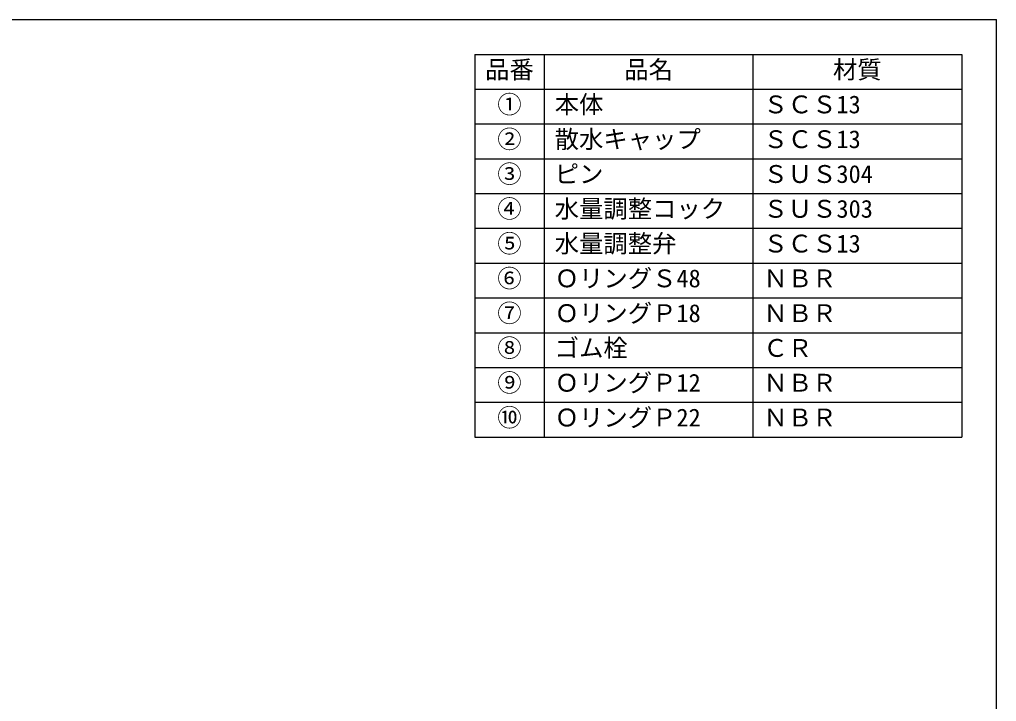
# Model space of a CAD drawing. Units: millimetres, scale not verified. Extents: x -140 to 140, y -97 to 99.
# Drawn here: x -0.4 to 140.1, y 1.1 to 99.1 of the extents above; entities that cross this region are included whole.
import ezdxf
from ezdxf.enums import TextEntityAlignment as Align

# ---------------------------------------------------------------- set-up
doc = ezdxf.new("R2010")
doc.units = ezdxf.units.MM
for name, color, linetype in [('0-0_図面枠', 7, 'Continuous'), ('0-1_ノズル', 4, 'Continuous'), ('0-8_表', 7, 'Continuous')]:
    doc.layers.add(name, color=color, linetype=linetype)
doc.styles.add('ＭＳ ゴシック', font='')
doc.styles.get('ＭＳ ゴシック').set_extended_font_data('MS Gothic')

msp = doc.modelspace()

# ---------------------------------------------------------------- linework, layer by layer
at = {"layer": '0-0_図面枠', "color": 5}
msp.add_line((-139.949, 99.1), (140.051, 99.1), dxfattribs=at)
msp.add_lwpolyline([(-139.949, 99.1), (-139.949, -96.9), (140.051, -96.9), (140.051, 99.1)], dxfattribs=at)
at = {"layer": '0-1_ノズル', "color": 5}
msp.add_line((-139.949, 99.1), (140.051, 99.1), dxfattribs=at)
msp.add_lwpolyline([(-139.949, 99.1), (-139.949, -96.9), (140.051, -96.9), (140.051, 99.1)], dxfattribs=at)
at = {"layer": '0-8_表', "color": 4}
for p, q in [((65.051, 94.1), (135.051, 94.1)), ((65.051, 94.1), (65.051, 39.1)), ((65.051, 94.1), (135.051, 94.1)), ((65.051, 94.1), (65.051, 39.1)), ((75.051, 94.1), (75.051, 39.1)), ((75.051, 94.1), (75.051, 39.1)), ((105.051, 94.1), (105.051, 39.1)), ((105.051, 94.1), (105.051, 39.1)), ((135.051, 94.1), (135.051, 39.1)), ((135.051, 94.1), (135.051, 39.1)), ((65.051, 89.1), (135.051, 89.1)), ((65.051, 89.1), (135.051, 89.1)), ((65.051, 84.1), (135.051, 84.1)), ((65.051, 84.1), (135.051, 84.1)), ((65.051, 79.1), (135.051, 79.1)), ((65.051, 79.1), (135.051, 79.1)), ((65.051, 74.1), (135.051, 74.1)), ((65.051, 74.1), (135.051, 74.1)), ((65.051, 69.1), (135.051, 69.1)), ((65.051, 69.1), (135.051, 69.1)), ((65.051, 64.1), (135.051, 64.1)), ((65.051, 64.1), (135.051, 64.1)), ((65.051, 59.1), (135.051, 59.1)), ((65.051, 59.1), (135.051, 59.1)), ((65.051, 54.1), (135.051, 54.1)), ((65.051, 54.1), (135.051, 54.1)), ((65.051, 49.1), (135.051, 49.1)), ((65.051, 49.1), (135.051, 49.1)), ((65.051, 44.1), (135.051, 44.1)), ((65.051, 44.1), (135.051, 44.1)), ((65.051, 39.1), (135.051, 39.1)), ((65.051, 39.1), (135.051, 39.1))]:
    msp.add_line(p, q, dxfattribs=at)

# ---------------------------------------------------------------- texts
at = {"layer": '0-8_表', "style": 'ＭＳ ゴシック'}
for s, p in [('品番', (66.551, 89.85)), ('品番', (66.551, 89.85)), ('品名', (86.551, 89.85)), ('品名', (86.551, 89.85)), ('材質', (116.551, 89.85)), ('材質', (116.551, 89.85)), ('①', (68.301, 84.85)), ('①', (68.301, 84.85)), ('本体', (76.551, 84.85)), ('本体', (76.551, 84.85)), ('ＳＣＳ13', (106.551, 84.85)), ('ＳＣＳ13', (106.551, 84.85)), ('②', (68.301, 79.85)), ('②', (68.301, 79.85)), ('散水キャップ', (76.551, 79.85)), ('散水キャップ', (76.551, 79.85)), ('ＳＣＳ13', (106.551, 79.85)), ('ＳＣＳ13', (106.551, 79.85)), ('③', (68.301, 74.85)), ('③', (68.301, 74.85)), ('ピン', (76.551, 74.85)), ('ピン', (76.551, 74.85)), ('ＳＵＳ304', (106.551, 74.85)), ('ＳＵＳ304', (106.551, 74.85)), ('④', (68.301, 69.85)), ('④', (68.301, 69.85)), ('水量調整コック', (76.551, 69.85)), ('水量調整コック', (76.551, 69.85)), ('ＳＵＳ303', (106.551, 69.85)), ('ＳＵＳ303', (106.551, 69.85)), ('⑤', (68.301, 64.85)), ('⑤', (68.301, 64.85)), ('水量調整弁', (76.551, 64.85)), ('水量調整弁', (76.551, 64.85)), ('ＳＣＳ13', (106.551, 64.85)), ('ＳＣＳ13', (106.551, 64.85)), ('⑥', (68.301, 59.85)), ('⑥', (68.301, 59.85)), ('ＯリングＳ48', (76.551, 59.85)), ('ＯリングＳ48', (76.551, 59.85)), ('ＮＢＲ', (106.551, 59.85)), ('ＮＢＲ', (106.551, 59.85)), ('⑦', (68.301, 54.85)), ('⑦', (68.301, 54.85)), ('ＯリングＰ18', (76.551, 54.85)), ('ＯリングＰ18', (76.551, 54.85)), ('ＮＢＲ', (106.551, 54.85)), ('ＮＢＲ', (106.551, 54.85)), ('⑧', (68.301, 49.85)), ('⑧', (68.301, 49.85)), ('ゴム栓', (76.551, 49.85)), ('ゴム栓', (76.551, 49.85)), ('ＣＲ', (106.551, 49.85)), ('ＣＲ', (106.551, 49.85)), ('⑨', (68.301, 44.85)), ('⑨', (68.301, 44.85)), ('ＯリングＰ12', (76.551, 44.85)), ('ＯリングＰ12', (76.551, 44.85)), ('ＮＢＲ', (106.551, 44.85)), ('ＮＢＲ', (106.551, 44.85)), ('⑩', (68.301, 39.85)), ('⑩', (68.301, 39.85)), ('ＯリングＰ22', (76.551, 39.85)), ('ＯリングＰ22', (76.551, 39.85)), ('ＮＢＲ', (106.551, 39.85)), ('ＮＢＲ', (106.551, 39.85))]:
    msp.add_text(s, height=2.566, dxfattribs=at).set_placement(p, align=Align.BOTTOM_LEFT)

doc.saveas('drawing.dxf')
